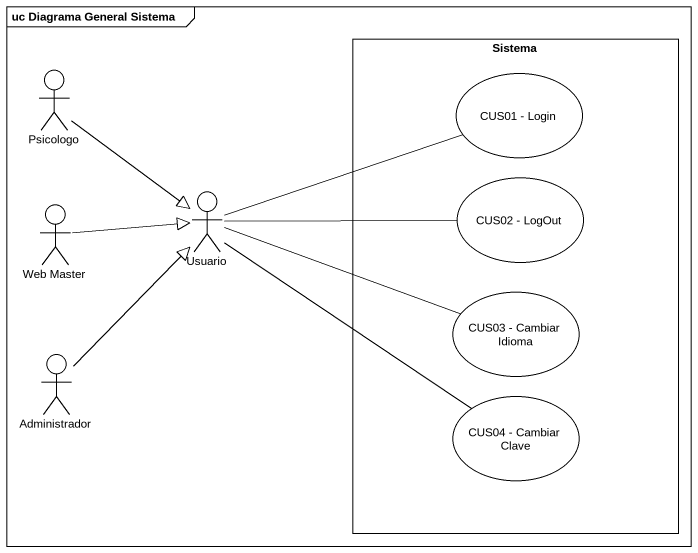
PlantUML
@startuml
mainframe uc Diagrama General Sistema
rectangle Sistema {
  usecase "CUS01 - Login" as CUS01_Login
  usecase "CUS02 - LogOut" as CUS02_LogOut
  usecase "CUS03 - Cambiar Idioma" as CUS03_Cambiar_Idioma
  usecase "CUS04 - Cambiar Clave" as CUS04_Cambiar_Clave
}
actor Psicologo
actor "Web Master" as Web_Master
actor Usuario
actor Administrador
Psicologo --|> Usuario
Web_Master -right-|> Usuario
Usuario -right- CUS01_Login
Usuario -right- CUS02_LogOut
Usuario -right- CUS03_Cambiar_Idioma
Usuario -right- CUS04_Cambiar_Clave
Administrador -up-|> Usuario
@enduml
